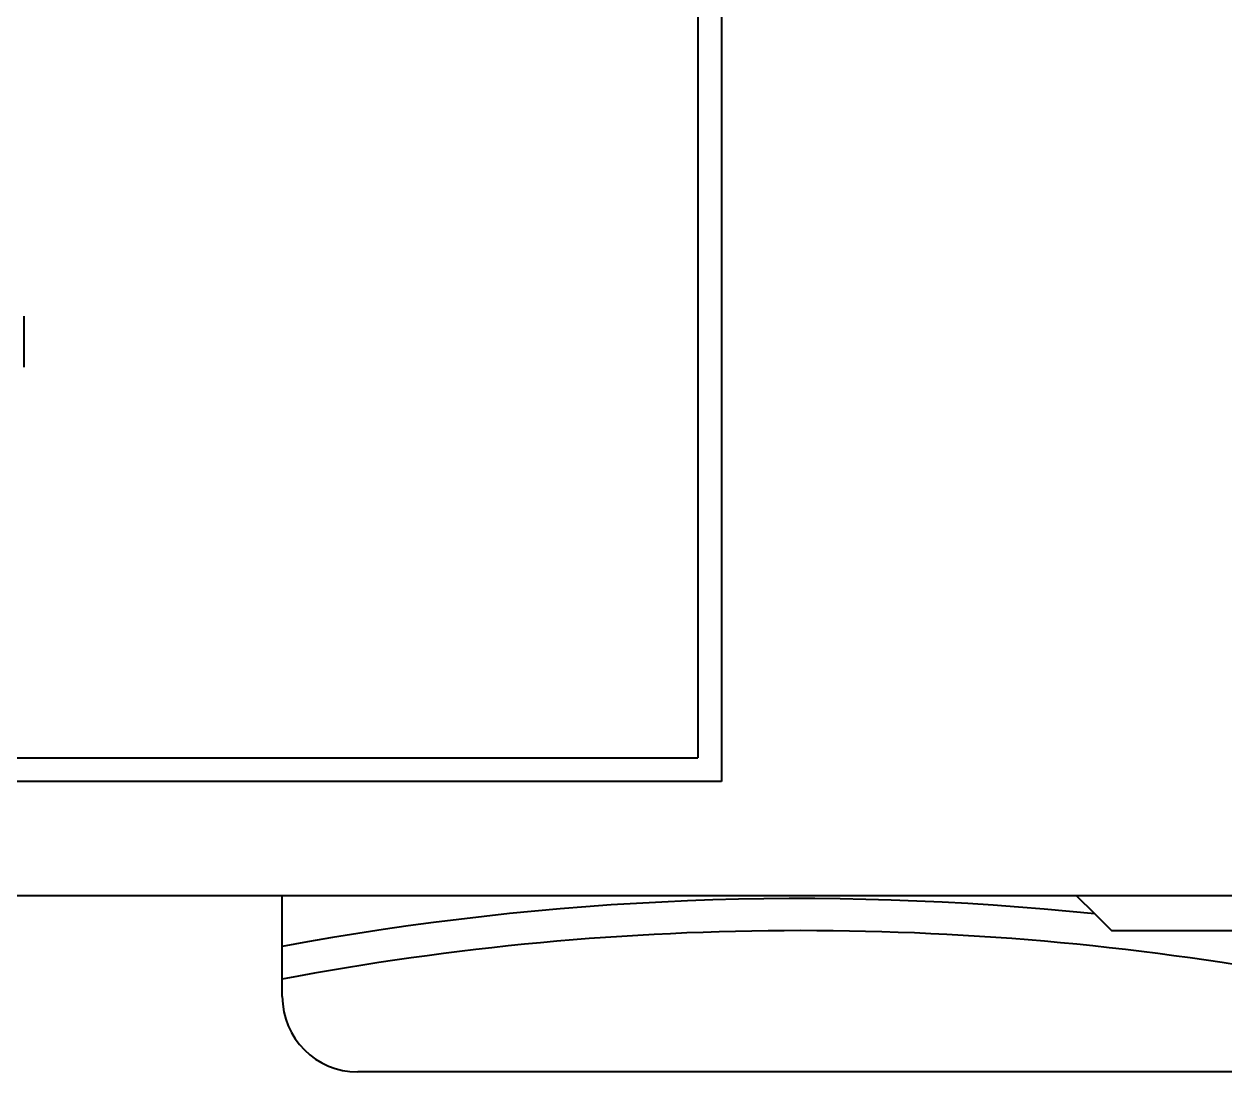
# Model space of a CAD drawing. Header units: millimetres. Extents: x 15 to 205, y 5 to 292.
# Drawn here: x 115.28 to 128.02, y 206.54 to 217.67 of the extents above; entities that cross this region are included whole.
import ezdxf

# ---------------------------------------------------------------- set-up
doc = ezdxf.new("R2010")
doc.units = ezdxf.units.MM
doc.layers.add('Geometries', color=7, linetype='Continuous')

msp = doc.modelspace()

# ---------------------------------------------------------------- linework, layer by layer
at = {"layer": 'Geometries', "linetype": 'Continuous', "lineweight": 40}
for p, q in [((122.675, 242.628), (122.675, 209.628)), ((122.425, 242.378), (122.425, 209.878)), ((115.275, 214.028), (115.275, 214.568)), ((98.925, 209.878), (122.425, 209.878)), ((122.675, 209.628), (98.675, 209.628)), ((62.675, 208.419), (118.016, 208.419)), ((118.016, 207.876), (118.016, 208.419)), ((118.016, 208.419), (126.442, 208.419)), ((126.442, 208.419), (126.639, 208.222)), ((126.442, 208.419), (130.066, 208.419)), ((126.639, 208.222), (126.816, 208.045)), ((126.816, 208.045), (128.02, 208.045)), ((128.02, 208.045), (129.016, 208.045)), ((118.016, 207.53), (118.016, 207.876)), ((118.016, 207.345), (118.016, 207.53)), ((128.216, 206.545), (118.816, 206.545))]:
    msp.add_line(p, q, dxfattribs=at)
for centre, radius, start, end in [((123.516, 178.385), 30, 84.0247, 100.564), ((123.516, 178.385), 29.66, 79.3135, 100.6865), ((118.816, 207.345), 0.8, 180, 270)]:
    msp.add_arc(centre, radius, start, end, dxfattribs=at)

doc.saveas('drawing.dxf')
